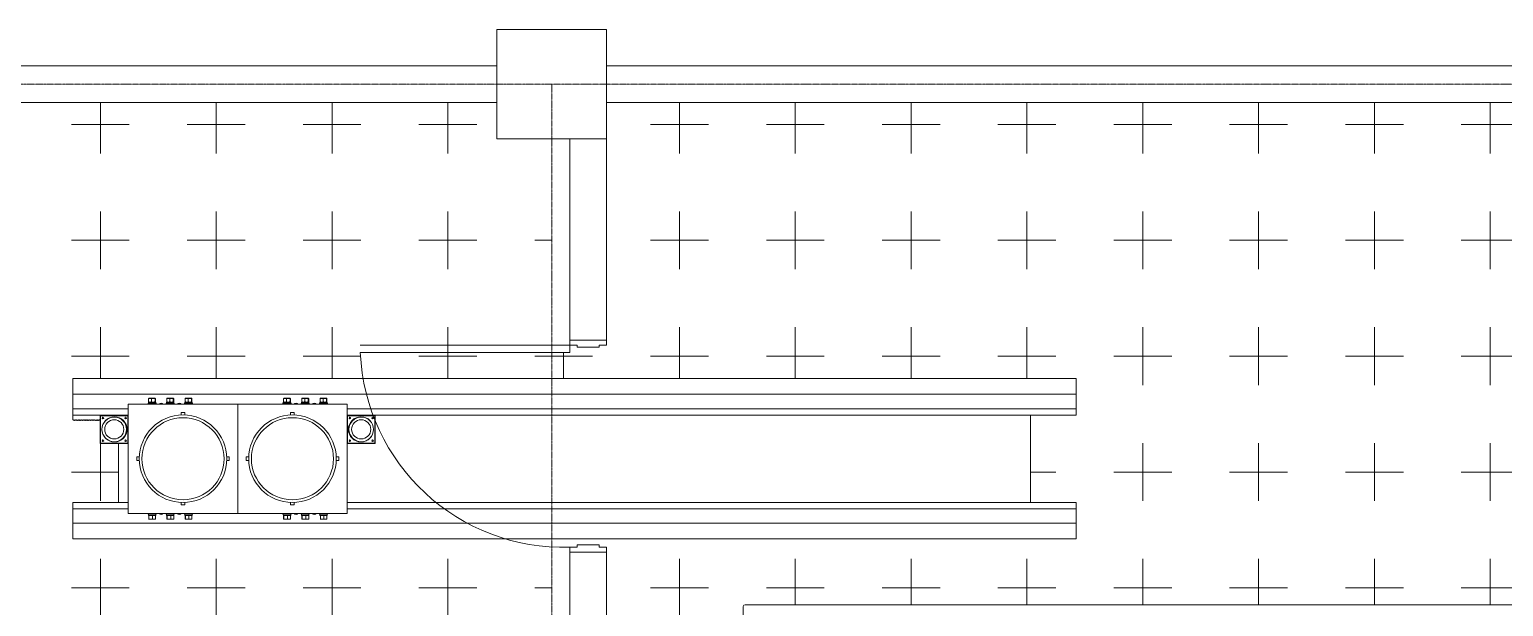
# Model space of a CAD drawing. Extents: x -59767 to 1106559, y -1290 to 1129522.
# Drawn here: x 579525 to 587607, y 263582 to 266745 of the extents above; entities that cross this region are included whole.
import ezdxf

# ---------------------------------------------------------------- set-up
doc = ezdxf.new("R2010")
doc.units = 0
doc.linetypes.add('CENTER', pattern=[2, 1.25, -0.25, 0.25, -0.25])
for name, color, linetype, lineweight in [('COLUMN', 2, 'CONTINUOUS', 9), ('WALL', 7, 'CONTINUOUS', 9), ('WALL_200', 3, 'CONTINUOUS', 9), ('WALL_300', 7, 'CONTINUOUS', 9), ('중간선', 5, 'CONTINUOUS', 9), ('중심선', 1, 'CENTER', 9)]:
    doc.layers.add(name, color=color, linetype=linetype, lineweight=lineweight)
pattern_1 = [(0, (0, 158.75), (0, 635), [317.5, -317.5]), (90, (158.75, 0), (-635, 4e-14), [317.5, -317.5])]

# ---------------------------------------------------------------- blocks, each defined once
blk = doc.blocks.new('column600')
at = {"layer": 'COLUMN', "linetype": 'Continuous'}
blk.add_lwpolyline([(-300, -300), (300, -300), (300, 300), (-300, 300)], close=True, dxfattribs=at)

msp = doc.modelspace()

# ---------------------------------------------------------------- hatches: boundary and pattern name
at = {"layer": '중간선'}
h = msp.add_hatch(dxfattribs=at)
h.set_pattern_fill('PLUS', color=130, scale=25)
h.set_pattern_definition(pattern_1)
h.paths.add_polyline_path([(575388.1, 254444.9), (575388.1, 266144.9), (575688.1, 266144.9), (575688.1, 266344.9), (582088.6, 266344.9), (582088.6, 266144.9), (582388.6, 266144.9), (582388.6, 264974.7), (582388.6, 264830.9), (581354.7, 264830.9), (579763.6, 264830.9), (579763.6, 264745.9), (579763.6, 264665.9), (579763.6, 264630.9), (579763.6, 264605.4), (579764.5, 264605.4), (579766.1, 264600.9), (579767.4, 264600.9), (579769, 264605.4), (579770.8, 264605.4), (579772.4, 264600.9), (579773.7, 264600.9), (579775.3, 264605.4), (579777, 264605.4), (579778.7, 264600.9), (579780, 264600.9), (579781.6, 264605.4), (579783.3, 264605.4), (579785, 264600.9), (579786.2, 264600.9), (579787.9, 264605.4), (579789.6, 264605.4), (579791.2, 264600.9), (579792.5, 264600.9), (579794.2, 264605.4), (579795.9, 264605.4), (579797.5, 264600.9), (579798.8, 264600.9), (579800.5, 264605.4), (579802.2, 264605.4), (579803.8, 264600.9), (579805.1, 264600.9), (579806.7, 264605.4), (579808.5, 264605.4), (579810.1, 264600.9), (579811.4, 264600.9), (579813, 264605.4), (579814.7, 264605.4), (579816.4, 264600.9), (579817.7, 264600.9), (579819.3, 264605.4), (579821, 264605.4), (579822.7, 264600.9), (579823.9, 264600.9), (579825.6, 264605.4), (579827.3, 264605.4), (579828.9, 264600.9), (579830.2, 264600.9), (579831.9, 264605.4), (579833.6, 264605.4), (579835.2, 264600.9), (579836.5, 264600.9), (579838.2, 264605.4), (579839.9, 264605.4), (579841.5, 264600.9), (579842.8, 264600.9), (579844.4, 264605.4), (579846.2, 264605.4), (579847.8, 264600.9), (579849.1, 264600.9), (579850.7, 264605.4), (579852.4, 264605.4), (579854.1, 264600.9), (579855.4, 264600.9), (579857, 264605.4), (579858.7, 264605.4), (579860.4, 264600.9), (579861.6, 264600.9), (579863.3, 264605.4), (579865, 264605.4), (579866.6, 264600.9), (579867.9, 264600.9), (579869.6, 264605.4), (579871.3, 264605.4), (579872.9, 264600.9), (579874.2, 264600.9), (579875.9, 264605.4), (579877.6, 264605.4), (579879.2, 264600.9), (579880.5, 264600.9), (579882.1, 264605.4), (579883.9, 264605.4), (579885.5, 264600.9), (579886.8, 264600.9), (579888.4, 264605.4), (579890.1, 264605.4), (579891.8, 264600.9), (579893.1, 264600.9), (579894.7, 264605.4), (579896.4, 264605.4), (579898.1, 264600.9), (579899.3, 264600.9), (579901, 264605.4), (579902.7, 264605.4), (579904.3, 264600.9), (579905.6, 264600.9), (579907.3, 264605.4), (579909, 264605.4), (579910.6, 264600.9), (579911.9, 264600.9), (579915.3, 264627.9), (579915.3, 264477.9), (579915.3, 264475.9), (579915.3, 264475.9), (580013.6, 264475.9), (580013.6, 264152.9), (579763.6, 264152.9), (579763.6, 264117.9), (579763.6, 264037.9), (579763.6, 263952.9), (582135.8, 263952.9, 0.057809), (582388.6, 263908.9), (582388.6, 260744.9), (582088.6, 260744.9), (582088.6, 260144.9), (582388.6, 260144.9), (582388.6, 254744.9), (582088.6, 254744.9), (582088.6, 254444.9)])
h.paths.add_polyline_path([(568537.6, 254744.9), (568687.6, 254744.9), (568687.6, 254444.9), (575388.1, 254444.9), (575388.1, 266144.9), (575088.1, 266144.9), (575088.1, 266344.9), (568688.1, 266344.9), (568688.1, 266144.9), (568537.6, 266144.9), (568537.6, 260744.9), (568687.6, 260744.9), (568687.6, 260144.9), (568537.6, 260144.9)])
h.paths.add_polyline_path([(575388.1, 240744.9), (575688.1, 240744.9), (575688.1, 240535.6), (575738.1, 240535.6), (582088.6, 240535.6), (582088.6, 240744.9), (582213.6, 240744.9), (582213.6, 248144.6), (582088.6, 248144.6), (582088.6, 248444.9), (575388.1, 248444.9), (575388.1, 240744.9)])
h.paths.add_polyline_path([(568687.6, 240744.9), (568687.6, 240594.9), (569045.6, 240594.9), (569087.6, 240594.9), (570187.6, 240594.9), (570229.6, 240594.9), (575088.1, 240594.9), (575088.1, 240744.9), (575388.1, 240744.9), (575388.1, 248444.9), (568688, 248444.9), (568688, 248144.9), (568537.6, 248144.9), (568537.6, 240744.9)])
h.paths.add_polyline_path([(575388.1, 254444.9), (582088.6, 254444.9), (582088.6, 254144.9), (582388.6, 254144.9), (582388.6, 252679.9), (581392.9, 252679.9), (581393.6, 252639.9, 0.376256), (582388.6, 251584.8), (582388.6, 251574.9, 0.376256), (581392.9, 250519.9), (581392.9, 250479.9), (582388.6, 250479.9), (582388.6, 248794.9), (582088.6, 248794.9), (582088.6, 248444.9), (575388.1, 248444.9), (575388.1, 254444.9)])
h.paths.add_polyline_path([(568537.6, 248744.9), (568688, 248744.9), (568688, 248444.9), (575388.1, 248444.9), (575388.1, 254444.9), (568687.6, 254444.9), (568687.6, 254144.9), (568537.6, 254144.9)])
h.paths.add_polyline_path([(571664.4, 257616.7), (571664.4, 256656.7), (579973.5, 256656.7), (579973.5, 257616.7)], flags=24)
h = msp.add_hatch(dxfattribs=at)
h.set_pattern_fill('PLUS', color=130, scale=25)
h.set_pattern_definition(pattern_1)
h.paths.add_polyline_path([(582388.6, 264974.7), (582488.6, 264974.7), (582488.6, 265014.7), (582528.6, 265014.7), (582528.6, 265002.7), (582648.6, 265002.7), (582648.6, 265014.7), (582688.6, 265014.7), (582688.6, 265042.7), (582688.6, 266144.9), (582688.6, 266344.9), (589088.6, 266344.9), (589088.6, 266119.9), (589388.6, 266119.9), (589388.6, 263591.9), (583448.6, 263591.9, 0.414214), (583438.6, 263581.9), (583438.6, 254444.9), (582688.6, 254444.9), (582688.6, 254744.9), (582688.6, 260144.9), (582688.6, 260744.9), (582688.6, 263879.7), (582688.6, 263907.7), (582648.6, 263907.7), (582648.6, 263919.7), (582528.6, 263919.7), (582528.6, 263907.7), (582488.6, 263907.7, -0.022463), (582388.6, 263908.9), (582388.6, 263952.9), (582613.6, 263952.9), (585263.6, 263952.9), (585263.6, 264037.9), (585263.6, 264117.9), (585263.6, 264152.9), (585013.6, 264152.9), (585013.6, 264630.9), (585263.6, 264630.9), (585263.6, 264665.9), (585263.6, 264745.9), (585263.6, 264830.9), (582613.6, 264830.9), (582388.6, 264830.9)])
h.paths.add_polyline_path([(589388.6, 263591.9), (589388.6, 266119.9), (589688.6, 266119.9), (589688.6, 266344.9), (595088.6, 266344.9), (595088.6, 266144.9), (595388.6, 266144.9), (595388.6, 266144.9), (595388.6, 264974.7), (594339.3, 264974.7, 0.385738), (595388.6, 263908.9), (595388.6, 254444.9), (594518.6, 254444.9), (594518.6, 263581.9, 0.414214), (594508.6, 263591.9)])
h.paths.add_polyline_path([(589388.6, 254444.9), (589388.6, 263391.9), (583638.6, 263391.9), (583638.6, 254444.9), (589388.6, 254444.9)])
h.paths.add_polyline_path([(594318.6, 254444.9), (594318.6, 263391.9), (589388.6, 263391.9), (589388.6, 254444.9)])
h.paths.add_polyline_path([(582688.6, 254444.9), (583438.6, 254444.9), (583448.6, 249791.9), (589388.6, 249791.9), (589388.6, 248794.9), (589088.6, 248794.9), (589088.6, 248530.1, 0.259782), (588664.8, 248626.6, 0.5), (587664.8, 248626.6, 0.26915), (587587.7, 248444.9), (587335.1, 248444.9), (587335.1, 249494.9), (587295.1, 249494.1, 0.385606), (586229.3, 248444.9), (582688.6, 248444.9), (582688.6, 248744.9), (582692.9, 248794.9), (582692.9, 250444.9), (582692.9, 250472.9), (582692.9, 252686.9), (582692.9, 252714.9), (582688.6, 254144.9)])
h.paths.add_polyline_path([(589388.6, 249791.9), (594508.6, 249791.9, 0.414214), (594518.6, 249801.9), (594518.6, 254444.9), (595388.6, 254444.9), (595388.6, 248794.9), (595088.6, 248794.9), (595088.6, 248444.9), (594847.9, 248444.9), (594847.9, 249494.6), (594807.9, 249493.9, 0.385553), (593742.1, 248444.9), (589688.6, 248444.9), (589688.6, 248794.9), (589388.6, 248794.9)])
h.paths.add_polyline_path([(583638.6, 249991.9), (589388.6, 249991.9), (589388.6, 254444.9), (583638.6, 254444.9)])
h.paths.add_polyline_path([(589388.6, 249991.9), (594318.6, 249991.9), (594318.6, 254444.9), (589388.6, 254444.9)])
h.paths.add_polyline_path([(586870.2, 258218.8), (586870.2, 257258.8), (592351.2, 257258.8), (592351.2, 258218.8)], flags=24)

# ---------------------------------------------------------------- linework, layer by layer
at = {"layer": 'WALL', "color": 0}
for p, q in [((582488.6, 265014.7), (581338.6, 265014.7)), ((582488.6, 265014.7), (582488.6, 264974.7)), ((582508.6, 265042.7), (582668.6, 265042.7)), ((582488.6, 264974.7), (581338.6, 264974.7))]:
    msp.add_line(p, q, dxfattribs=at)
for points in [[(582488.6, 265042.7), (582688.6, 265042.7), (582688.6, 265014.7), (582648.6, 265014.7), (582648.6, 265002.7), (582528.6, 265002.7), (582528.6, 265014.7), (582488.6, 265014.7)], [(582488.6, 263879.7), (582688.6, 263879.7), (582688.6, 263907.7), (582648.6, 263907.7), (582648.6, 263919.7), (582528.6, 263919.7), (582528.6, 263907.7), (582488.6, 263907.7)]]:
    msp.add_lwpolyline(points, close=True, dxfattribs=at)
msp.add_arc((582452, 265020.7), 1113.6, 182.36526, 271.88666, dxfattribs=at)
at = {"layer": 'WALL_200', "ltscale": 0.5}
for p, q in [((575688.1, 266544.9), (582088.6, 266544.9)), ((582688.6, 266544.9), (589088.6, 266544.9)), ((575688.1, 266344.9), (582088.6, 266344.9)), ((582688.6, 266344.9), (589088.6, 266344.9))]:
    msp.add_line(p, q, dxfattribs=at)
msp.add_lwpolyline([(582488.6, 265042.7), (582488.6, 266144.9), (582688.6, 266144.9), (582688.6, 265042.7)], dxfattribs=at)
msp.add_lwpolyline([(582688.6, 263879.7), (582688.6, 260744.9), (582488.6, 260744.9), (582488.6, 263879.7)], close=True, dxfattribs=at)
at = {"layer": 'WALL_300'}
for p, q in [((583438.6, 263581.9), (583438.6, 249801.9)), ((583448.6, 263591.9), (594508.6, 263591.9))]:
    msp.add_line(p, q, dxfattribs=at)
msp.add_arc((583448.6, 263581.9), 10, 90, 180, dxfattribs=at)
at = {"layer": '중간선', "linetype": 'Continuous', "lineweight": 15}
for p, q in [((579763.6, 264745.9), (579763.6, 264830.9)), ((582613.6, 264830.9), (579763.6, 264830.9)), ((585263.6, 264830.9), (582613.6, 264830.9)), ((585263.6, 264745.9), (585263.6, 264830.9)), ((582613.6, 264745.9), (579763.6, 264745.9)), ((579763.6, 264665.9), (579763.6, 264745.9)), ((580067.3, 264091.9), (580067.3, 264691.9)), ((580067.3, 264691.9), (580667.3, 264691.9)), ((580175.3, 264691.9), (580175.3, 264696.4)), ((580175.3, 264696.4), (580184.6, 264696.4)), ((580177.2, 264696.4), (580177.2, 264702.3)), ((580217.2, 264702.3), (580177.2, 264702.3)), ((580178.3, 264723), (580186.6, 264723)), ((580178.3, 264723), (580178.3, 264703.9)), ((580179.3, 264702.3), (580179.2, 264702.4)), ((580179.3, 264723), (580179.3, 264723.8)), ((580215.3, 264723.8), (580179.3, 264723.8)), ((580184.6, 264696.4), (580219.3, 264696.4)), ((580186.6, 264723), (580195, 264723)), ((580195, 264723), (580204.5, 264723)), ((580195, 264723), (580195, 264703.9)), ((580204.5, 264723), (580214, 264723)), ((580214, 264723), (580215.2, 264723)), ((580214, 264723), (580214, 264703.9)), ((580215.2, 264723), (580216.4, 264723)), ((580215.3, 264723.8), (580215.3, 264723)), ((580215.4, 264702.4), (580215.3, 264702.3)), ((580216.4, 264723), (580216.4, 264703.9)), ((580217.5, 264702.3), (580217.2, 264702.3)), ((580217.5, 264702.3), (580217.5, 264702.3)), ((580219.3, 264696.4), (580219.3, 264691.9)), ((580275.3, 264691.9), (580275.3, 264696.4)), ((580275.3, 264696.4), (580284.6, 264696.4)), ((580277.2, 264696.4), (580277.2, 264702.3)), ((580317.2, 264702.3), (580277.2, 264702.3)), ((580278.3, 264723), (580286.6, 264723)), ((580278.3, 264723), (580278.3, 264703.9)), ((580279.3, 264702.3), (580279.2, 264702.4)), ((580279.3, 264723), (580279.3, 264723.8)), ((580315.3, 264723.8), (580279.3, 264723.8)), ((580284.6, 264696.4), (580319.3, 264696.4)), ((580286.6, 264723), (580295, 264723)), ((580295, 264723), (580304.5, 264723)), ((580295, 264723), (580295, 264703.9)), ((580304.5, 264723), (580314, 264723)), ((580314, 264723), (580315.2, 264723)), ((580314, 264723), (580314, 264703.9)), ((580315.2, 264723), (580316.4, 264723)), ((580315.3, 264723.8), (580315.3, 264723)), ((580315.4, 264702.4), (580315.3, 264702.3)), ((580316.4, 264723), (580316.4, 264703.9)), ((580317.5, 264702.3), (580317.2, 264702.3)), ((580317.5, 264702.3), (580317.5, 264702.3)), ((580319.3, 264696.4), (580319.3, 264691.9)), ((580375.3, 264691.9), (580375.3, 264696.4)), ((580375.3, 264696.4), (580384.6, 264696.4)), ((580377.2, 264696.4), (580377.2, 264702.3)), ((580417.2, 264702.3), (580377.2, 264702.3)), ((580378.3, 264723), (580386.6, 264723)), ((580378.3, 264723), (580378.3, 264703.9)), ((580379.3, 264702.3), (580379.2, 264702.4)), ((580379.3, 264723), (580379.3, 264723.8)), ((580415.3, 264723.8), (580379.3, 264723.8)), ((580384.6, 264696.4), (580419.3, 264696.4)), ((580386.6, 264723), (580395, 264723)), ((580395, 264723), (580404.5, 264723)), ((580395, 264723), (580395, 264703.9)), ((580404.5, 264723), (580414, 264723)), ((580414, 264723), (580415.2, 264723)), ((580414, 264723), (580414, 264703.9)), ((580415.2, 264723), (580416.4, 264723)), ((580415.3, 264723.8), (580415.3, 264723)), ((580415.4, 264702.4), (580415.3, 264702.3)), ((580416.4, 264723), (580416.4, 264703.9)), ((580417.5, 264702.3), (580417.2, 264702.3)), ((580417.5, 264702.3), (580417.5, 264702.3)), ((580419.3, 264696.4), (580419.3, 264691.9)), ((580667.3, 264691.9), (580667.3, 264091.9)), ((580667.3, 264691.9), (581267.3, 264691.9)), ((580915.3, 264691.9), (580915.3, 264696.4)), ((580915.3, 264696.4), (580924.6, 264696.4)), ((580917.2, 264696.4), (580917.2, 264702.3)), ((580957.2, 264702.3), (580917.2, 264702.3)), ((580918.3, 264723), (580926.6, 264723)), ((580918.3, 264723), (580918.3, 264703.9)), ((580919.3, 264702.3), (580919.2, 264702.4)), ((580919.3, 264723), (580919.3, 264723.8)), ((580955.3, 264723.8), (580919.3, 264723.8)), ((580924.6, 264696.4), (580959.3, 264696.4)), ((580926.6, 264723), (580935, 264723)), ((580935, 264723), (580944.5, 264723)), ((580935, 264723), (580935, 264703.9)), ((580944.5, 264723), (580954, 264723)), ((580954, 264723), (580955.2, 264723)), ((580954, 264723), (580954, 264703.9)), ((580955.2, 264723), (580956.4, 264723)), ((580955.3, 264723.8), (580955.3, 264723)), ((580955.4, 264702.4), (580955.3, 264702.3)), ((580956.4, 264723), (580956.4, 264703.9)), ((580957.5, 264702.3), (580957.2, 264702.3)), ((580957.5, 264702.3), (580957.5, 264702.3)), ((580959.3, 264696.4), (580959.3, 264691.9)), ((581015.3, 264691.9), (581015.3, 264696.4)), ((581015.3, 264696.4), (581024.6, 264696.4)), ((581017.2, 264696.4), (581017.2, 264702.3)), ((581057.2, 264702.3), (581017.2, 264702.3)), ((581018.3, 264723), (581026.6, 264723)), ((581018.3, 264723), (581018.3, 264703.9)), ((581019.3, 264702.3), (581019.2, 264702.4)), ((581019.3, 264723), (581019.3, 264723.8)), ((581055.3, 264723.8), (581019.3, 264723.8)), ((581024.6, 264696.4), (581059.3, 264696.4)), ((581026.6, 264723), (581035, 264723)), ((581035, 264723), (581044.5, 264723)), ((581035, 264723), (581035, 264703.9)), ((581044.5, 264723), (581054, 264723)), ((581054, 264723), (581055.2, 264723)), ((581054, 264723), (581054, 264703.9)), ((581055.2, 264723), (581056.4, 264723)), ((581055.3, 264723.8), (581055.3, 264723)), ((581055.4, 264702.4), (581055.3, 264702.3)), ((581056.4, 264723), (581056.4, 264703.9)), ((581057.5, 264702.3), (581057.2, 264702.3)), ((581057.5, 264702.3), (581057.5, 264702.3)), ((581059.3, 264696.4), (581059.3, 264691.9)), ((581115.3, 264691.9), (581115.3, 264696.4)), ((581115.3, 264696.4), (581124.6, 264696.4)), ((581117.2, 264696.4), (581117.2, 264702.3)), ((581157.2, 264702.3), (581117.2, 264702.3)), ((581118.3, 264723), (581126.6, 264723)), ((581118.3, 264723), (581118.3, 264703.9)), ((581119.3, 264702.3), (581119.2, 264702.4)), ((581119.3, 264723), (581119.3, 264723.8)), ((581155.3, 264723.8), (581119.3, 264723.8)), ((581124.6, 264696.4), (581159.3, 264696.4)), ((581126.6, 264723), (581135, 264723)), ((581135, 264723), (581144.5, 264723)), ((581135, 264723), (581135, 264703.9)), ((581144.5, 264723), (581154, 264723)), ((581154, 264723), (581155.2, 264723)), ((581154, 264723), (581154, 264703.9)), ((581155.2, 264723), (581156.4, 264723)), ((581155.3, 264723.8), (581155.3, 264723)), ((581155.4, 264702.4), (581155.3, 264702.3)), ((581156.4, 264723), (581156.4, 264703.9)), ((581157.5, 264702.3), (581157.2, 264702.3)), ((581157.5, 264702.3), (581157.5, 264702.3)), ((581159.3, 264696.4), (581159.3, 264691.9)), ((581267.3, 264691.9), (581267.3, 264091.9)), ((585263.6, 264745.9), (582613.6, 264745.9)), ((585263.6, 264665.9), (585263.6, 264745.9)), ((580067.3, 264665.9), (579763.6, 264665.9)), ((579763.6, 264630.9), (579763.6, 264665.9)), ((579763.6, 264605.4), (579763.6, 264630.9)), ((580067.3, 264630.9), (579763.6, 264630.9)), ((579764.5, 264605.4), (579763.6, 264605.4)), ((579764.5, 264605.4), (579766.1, 264600.9)), ((579767.4, 264600.9), (579766.1, 264600.9)), ((579769, 264605.4), (579767.4, 264600.9)), ((579769, 264605.4), (579770.8, 264605.4)), ((579770.8, 264605.4), (579772.4, 264600.9)), ((579773.7, 264600.9), (579772.4, 264600.9)), ((579775.3, 264605.4), (579773.7, 264600.9)), ((579775.3, 264605.4), (579777, 264605.4)), ((579777, 264605.4), (579778.7, 264600.9)), ((579780, 264600.9), (579778.7, 264600.9)), ((579781.6, 264605.4), (579780, 264600.9)), ((579781.6, 264605.4), (579783.3, 264605.4)), ((579783.3, 264605.4), (579785, 264600.9)), ((579786.2, 264600.9), (579785, 264600.9)), ((579787.9, 264605.4), (579786.2, 264600.9)), ((579787.9, 264605.4), (579789.6, 264605.4)), ((579789.6, 264605.4), (579791.2, 264600.9)), ((579792.5, 264600.9), (579791.2, 264600.9)), ((579794.2, 264605.4), (579792.5, 264600.9)), ((579794.2, 264605.4), (579795.9, 264605.4)), ((579795.9, 264605.4), (579797.5, 264600.9)), ((579798.8, 264600.9), (579797.5, 264600.9)), ((579800.5, 264605.4), (579798.8, 264600.9)), ((579800.5, 264605.4), (579802.2, 264605.4)), ((579802.2, 264605.4), (579803.8, 264600.9)), ((579805.1, 264600.9), (579803.8, 264600.9)), ((579806.7, 264605.4), (579805.1, 264600.9)), ((579806.7, 264605.4), (579808.5, 264605.4)), ((579808.5, 264605.4), (579810.1, 264600.9)), ((579811.4, 264600.9), (579810.1, 264600.9)), ((579813, 264605.4), (579811.4, 264600.9)), ((579813, 264605.4), (579814.7, 264605.4)), ((579814.7, 264605.4), (579816.4, 264600.9)), ((579817.7, 264600.9), (579816.4, 264600.9)), ((579819.3, 264605.4), (579817.7, 264600.9)), ((579819.3, 264605.4), (579821, 264605.4)), ((579821, 264605.4), (579822.7, 264600.9)), ((579823.9, 264600.9), (579822.7, 264600.9)), ((579825.6, 264605.4), (579823.9, 264600.9)), ((579825.6, 264605.4), (579827.3, 264605.4)), ((579827.3, 264605.4), (579828.9, 264600.9)), ((579830.2, 264600.9), (579828.9, 264600.9)), ((579831.9, 264605.4), (579830.2, 264600.9)), ((579831.9, 264605.4), (579833.6, 264605.4)), ((579833.6, 264605.4), (579835.2, 264600.9)), ((579836.5, 264600.9), (579835.2, 264600.9)), ((579838.2, 264605.4), (579836.5, 264600.9)), ((579838.2, 264605.4), (579839.9, 264605.4)), ((579839.9, 264605.4), (579841.5, 264600.9)), ((579842.8, 264600.9), (579841.5, 264600.9)), ((579844.4, 264605.4), (579842.8, 264600.9)), ((579844.4, 264605.4), (579846.2, 264605.4)), ((579846.2, 264605.4), (579847.8, 264600.9)), ((579849.1, 264600.9), (579847.8, 264600.9)), ((579850.7, 264605.4), (579849.1, 264600.9)), ((579850.7, 264605.4), (579852.4, 264605.4)), ((579852.4, 264605.4), (579854.1, 264600.9)), ((579855.4, 264600.9), (579854.1, 264600.9)), ((579857, 264605.4), (579855.4, 264600.9)), ((579857, 264605.4), (579858.7, 264605.4)), ((579858.7, 264605.4), (579860.4, 264600.9)), ((579861.6, 264600.9), (579860.4, 264600.9)), ((579863.3, 264605.4), (579861.6, 264600.9)), ((579863.3, 264605.4), (579865, 264605.4)), ((579865, 264605.4), (579866.6, 264600.9)), ((579867.9, 264600.9), (579866.6, 264600.9)), ((579869.6, 264605.4), (579867.9, 264600.9)), ((579869.6, 264605.4), (579871.3, 264605.4)), ((579871.3, 264605.4), (579872.9, 264600.9)), ((579874.2, 264600.9), (579872.9, 264600.9)), ((579875.9, 264605.4), (579874.2, 264600.9)), ((579875.9, 264605.4), (579877.6, 264605.4)), ((579877.6, 264605.4), (579879.2, 264600.9)), ((579880.5, 264600.9), (579879.2, 264600.9)), ((579882.1, 264605.4), (579880.5, 264600.9)), ((579882.1, 264605.4), (579883.9, 264605.4)), ((579883.9, 264605.4), (579885.5, 264600.9)), ((579886.8, 264600.9), (579885.5, 264600.9)), ((579888.4, 264605.4), (579886.8, 264600.9)), ((579888.4, 264605.4), (579890.1, 264605.4)), ((579890.1, 264605.4), (579891.8, 264600.9)), ((579893.1, 264600.9), (579891.8, 264600.9)), ((579894.7, 264605.4), (579893.1, 264600.9)), ((579894.7, 264605.4), (579896.4, 264605.4)), ((579896.4, 264605.4), (579898.1, 264600.9)), ((579899.3, 264600.9), (579898.1, 264600.9)), ((579901, 264605.4), (579899.3, 264600.9)), ((579901, 264605.4), (579902.7, 264605.4)), ((579902.7, 264605.4), (579904.3, 264600.9)), ((579905.6, 264600.9), (579904.3, 264600.9)), ((579907.3, 264605.4), (579905.6, 264600.9)), ((579907.3, 264605.4), (579909, 264605.4)), ((579909, 264605.4), (579910.6, 264600.9)), ((579911.9, 264600.9), (579910.6, 264600.9)), ((579913.3, 264604.8), (579911.9, 264600.9)), ((579913.3, 264627.9), (579913.3, 264477.9)), ((579915.3, 264627.9), (579913.3, 264627.9)), ((580065.3, 264629.9), (579915.3, 264629.9)), ((579915.3, 264627.9), (579915.3, 264629.9)), ((579915.3, 264627.9), (580065.3, 264627.9)), ((579915.3, 264477.9), (579915.3, 264627.9)), ((580065.3, 264627.9), (580065.3, 264629.9)), ((580067.3, 264627.9), (580065.3, 264627.9)), ((580065.3, 264627.9), (580065.3, 264477.9)), ((580377.3, 264645.3), (580357.3, 264645.3)), ((580357.3, 264631.7), (580357.3, 264645.3)), ((580377.3, 264631.7), (580377.3, 264645.3)), ((580957.3, 264631.7), (580957.3, 264645.3)), ((580977.3, 264645.3), (580957.3, 264645.3)), ((580977.3, 264631.7), (580977.3, 264645.3)), ((582613.6, 264665.9), (581267.3, 264665.9)), ((582613.6, 264630.9), (581267.3, 264630.9)), ((581269.3, 264627.9), (581267.3, 264627.9)), ((581419.3, 264629.9), (581269.3, 264629.9)), ((581269.3, 264629.9), (581269.3, 264627.9)), ((581269.3, 264477.9), (581269.3, 264627.9)), ((581269.3, 264627.9), (581419.3, 264627.9)), ((581419.3, 264629.9), (581419.3, 264627.9)), ((581421.3, 264627.9), (581419.3, 264627.9)), ((581419.3, 264627.9), (581419.3, 264477.9)), ((581421.3, 264477.9), (581421.3, 264627.9)), ((585263.6, 264665.9), (582613.6, 264665.9)), ((585263.6, 264630.9), (582613.6, 264630.9)), ((585013.6, 264630.9), (585013.6, 264152.9)), ((585263.6, 264630.9), (585263.6, 264665.9)), ((579913.3, 264477.9), (579915.3, 264477.9)), ((579915.3, 264475.9), (579915.3, 264477.9)), ((580065.3, 264477.9), (579915.3, 264477.9)), ((579915.3, 264475.9), (580065.3, 264475.9)), ((580013.6, 264152.9), (580013.6, 264475.9)), ((580065.3, 264475.9), (580065.3, 264477.9)), ((580065.3, 264477.9), (580067.3, 264477.9)), ((581267.3, 264477.9), (581269.3, 264477.9)), ((581269.3, 264477.9), (581269.3, 264475.9)), ((581419.3, 264477.9), (581269.3, 264477.9)), ((581269.3, 264475.9), (581419.3, 264475.9)), ((581419.3, 264477.9), (581421.3, 264477.9)), ((581419.3, 264477.9), (581419.3, 264475.9)), ((580127.5, 264401.9), (580113.9, 264401.9)), ((580113.9, 264401.9), (580113.9, 264381.9)), ((580127.5, 264381.9), (580113.9, 264381.9)), ((580607.1, 264401.9), (580620.7, 264401.9)), ((580607.1, 264381.9), (580620.7, 264381.9)), ((580620.7, 264381.9), (580620.7, 264401.9)), ((580713.9, 264401.9), (580713.9, 264381.9)), ((580727.5, 264401.9), (580713.9, 264401.9)), ((580727.5, 264381.9), (580713.9, 264381.9)), ((581207.1, 264401.9), (581220.7, 264401.9)), ((581207.1, 264381.9), (581220.7, 264381.9)), ((581220.7, 264381.9), (581220.7, 264401.9)), ((579763.6, 264117.9), (579763.6, 264152.9)), ((580067.3, 264152.9), (579763.6, 264152.9)), ((579763.6, 264037.9), (579763.6, 264117.9)), ((580067.3, 264117.9), (579763.6, 264117.9)), ((580357.3, 264152.1), (580357.3, 264138.5)), ((580357.3, 264138.5), (580377.3, 264138.5)), ((580377.3, 264152.1), (580377.3, 264138.5)), ((580957.3, 264152.1), (580957.3, 264138.5)), ((580957.3, 264138.5), (580977.3, 264138.5)), ((580977.3, 264152.1), (580977.3, 264138.5)), ((582613.6, 264152.9), (581267.3, 264152.9)), ((582613.6, 264117.9), (581267.3, 264117.9)), ((585263.6, 264152.9), (582613.6, 264152.9)), ((585263.6, 264117.9), (582613.6, 264117.9)), ((585263.6, 264117.9), (585263.6, 264152.9)), ((585263.6, 264037.9), (585263.6, 264117.9)), ((579763.6, 263952.9), (579763.6, 264037.9)), ((582613.6, 264037.9), (579763.6, 264037.9)), ((580667.3, 264091.9), (580067.3, 264091.9)), ((580175.3, 264087.4), (580175.3, 264091.9)), ((580210.1, 264087.4), (580175.3, 264087.4)), ((580177.2, 264081.5), (580177.2, 264081.5)), ((580177.2, 264081.5), (580177.5, 264081.5)), ((580177.5, 264081.5), (580217.5, 264081.5)), ((580179.4, 264060.8), (580178.3, 264060.8)), ((580179.2, 264081.5), (580179.3, 264081.5)), ((580179.3, 264060), (580179.3, 264060.8)), ((580179.3, 264060), (580215.3, 264060)), ((580180.6, 264060.8), (580179.4, 264060.8)), ((580180.6, 264060.8), (580180.6, 264079.9)), ((580190.1, 264060.8), (580180.6, 264060.8)), ((580199.7, 264060.8), (580190.1, 264060.8)), ((580199.7, 264060.8), (580199.7, 264079.9)), ((580208, 264060.8), (580199.7, 264060.8)), ((580216.4, 264060.8), (580208, 264060.8)), ((580219.3, 264087.4), (580210.1, 264087.4)), ((580215.3, 264081.5), (580215.4, 264081.5)), ((580215.3, 264060.8), (580215.3, 264060)), ((580216.4, 264060.8), (580216.4, 264079.9)), ((580217.5, 264087.4), (580217.5, 264081.5)), ((580219.3, 264091.9), (580219.3, 264087.4)), ((580275.3, 264087.4), (580275.3, 264091.9)), ((580310.1, 264087.4), (580275.3, 264087.4)), ((580277.2, 264081.5), (580277.2, 264081.5)), ((580277.2, 264081.5), (580277.5, 264081.5)), ((580277.5, 264081.5), (580317.5, 264081.5)), ((580278.3, 264060.8), (580278.3, 264079.9)), ((580279.4, 264060.8), (580278.3, 264060.8)), ((580279.2, 264081.5), (580279.3, 264081.5)), ((580279.3, 264060), (580279.3, 264060.8)), ((580279.3, 264060), (580315.3, 264060)), ((580280.6, 264060.8), (580279.4, 264060.8)), ((580280.6, 264060.8), (580280.6, 264079.9)), ((580290.1, 264060.8), (580280.6, 264060.8)), ((580299.7, 264060.8), (580290.1, 264060.8)), ((580299.7, 264060.8), (580299.7, 264079.9)), ((580308, 264060.8), (580299.7, 264060.8)), ((580316.4, 264060.8), (580308, 264060.8)), ((580319.3, 264087.4), (580310.1, 264087.4)), ((580315.3, 264081.5), (580315.4, 264081.5)), ((580315.3, 264060.8), (580315.3, 264060)), ((580316.4, 264060.8), (580316.4, 264079.9)), ((580317.5, 264087.4), (580317.5, 264081.5)), ((580319.3, 264091.9), (580319.3, 264087.4)), ((580375.3, 264087.4), (580375.3, 264091.9)), ((580410.1, 264087.4), (580375.3, 264087.4)), ((580377.2, 264081.5), (580377.2, 264081.5)), ((580377.2, 264081.5), (580377.5, 264081.5)), ((580377.5, 264081.5), (580417.5, 264081.5)), ((580378.3, 264060.8), (580378.3, 264079.9)), ((580379.4, 264060.8), (580378.3, 264060.8)), ((580379.2, 264081.5), (580379.3, 264081.5)), ((580379.3, 264060), (580379.3, 264060.8)), ((580379.3, 264060), (580415.3, 264060)), ((580380.6, 264060.8), (580379.4, 264060.8)), ((580380.6, 264060.8), (580380.6, 264079.9)), ((580390.1, 264060.8), (580380.6, 264060.8)), ((580399.7, 264060.8), (580390.1, 264060.8)), ((580399.7, 264060.8), (580399.7, 264079.9)), ((580408, 264060.8), (580399.7, 264060.8)), ((580416.4, 264060.8), (580408, 264060.8)), ((580419.3, 264087.4), (580410.1, 264087.4)), ((580415.3, 264081.5), (580415.4, 264081.5)), ((580415.3, 264060.8), (580415.3, 264060)), ((580416.4, 264060.8), (580416.4, 264079.9)), ((580417.5, 264087.4), (580417.5, 264081.5)), ((580419.3, 264091.9), (580419.3, 264087.4)), ((581267.3, 264091.9), (580667.3, 264091.9)), ((580915.3, 264087.4), (580915.3, 264091.9)), ((580950.1, 264087.4), (580915.3, 264087.4)), ((580917.2, 264081.5), (580917.2, 264081.5)), ((580917.2, 264081.5), (580917.5, 264081.5)), ((580917.5, 264081.5), (580957.5, 264081.5)), ((580918.3, 264060.8), (580918.3, 264079.9)), ((580919.4, 264060.8), (580918.3, 264060.8)), ((580919.2, 264081.5), (580919.3, 264081.5)), ((580919.3, 264060), (580919.3, 264060.8)), ((580919.3, 264060), (580955.3, 264060)), ((580920.6, 264060.8), (580919.4, 264060.8)), ((580920.6, 264060.8), (580920.6, 264079.9)), ((580930.1, 264060.8), (580920.6, 264060.8)), ((580939.7, 264060.8), (580930.1, 264060.8)), ((580939.7, 264060.8), (580939.7, 264079.9)), ((580948, 264060.8), (580939.7, 264060.8)), ((580956.4, 264060.8), (580948, 264060.8)), ((580959.3, 264087.4), (580950.1, 264087.4)), ((580955.3, 264081.5), (580955.4, 264081.5)), ((580955.3, 264060.8), (580955.3, 264060)), ((580956.4, 264060.8), (580956.4, 264079.9)), ((580957.5, 264087.4), (580957.5, 264081.5)), ((580959.3, 264091.9), (580959.3, 264087.4)), ((581015.3, 264087.4), (581015.3, 264091.9)), ((581050.1, 264087.4), (581015.3, 264087.4)), ((581017.2, 264081.5), (581017.2, 264081.5)), ((581017.2, 264081.5), (581017.5, 264081.5)), ((581017.5, 264081.5), (581057.5, 264081.5)), ((581018.3, 264060.8), (581018.3, 264079.9)), ((581019.4, 264060.8), (581018.3, 264060.8)), ((581019.2, 264081.5), (581019.3, 264081.5)), ((581019.3, 264060), (581019.3, 264060.8)), ((581019.3, 264060), (581055.3, 264060)), ((581020.6, 264060.8), (581019.4, 264060.8)), ((581020.6, 264060.8), (581020.6, 264079.9)), ((581030.1, 264060.8), (581020.6, 264060.8)), ((581039.7, 264060.8), (581030.1, 264060.8)), ((581039.7, 264060.8), (581039.7, 264079.9)), ((581048, 264060.8), (581039.7, 264060.8)), ((581056.4, 264060.8), (581048, 264060.8)), ((581059.3, 264087.4), (581050.1, 264087.4)), ((581055.3, 264081.5), (581055.4, 264081.5)), ((581055.3, 264060.8), (581055.3, 264060)), ((581056.4, 264060.8), (581056.4, 264079.9)), ((581057.5, 264087.4), (581057.5, 264081.5)), ((581059.3, 264091.9), (581059.3, 264087.4)), ((581115.3, 264087.4), (581115.3, 264091.9)), ((581150.1, 264087.4), (581115.3, 264087.4)), ((581117.2, 264081.5), (581117.5, 264081.5)), ((581117.2, 264081.5), (581117.2, 264081.5)), ((581117.5, 264081.5), (581157.5, 264081.5)), ((581119.4, 264060.8), (581118.3, 264060.8)), ((581119.2, 264081.5), (581119.3, 264081.5)), ((581119.3, 264060), (581119.3, 264060.8)), ((581119.3, 264060), (581155.3, 264060)), ((581120.6, 264060.8), (581119.4, 264060.8)), ((581120.6, 264060.8), (581120.6, 264079.9)), ((581130.1, 264060.8), (581120.6, 264060.8)), ((581139.7, 264060.8), (581130.1, 264060.8)), ((581139.7, 264060.8), (581139.7, 264079.9)), ((581148, 264060.8), (581139.7, 264060.8)), ((581156.4, 264060.8), (581148, 264060.8)), ((581159.3, 264087.4), (581150.1, 264087.4)), ((581155.3, 264081.5), (581155.4, 264081.5)), ((581155.3, 264060.8), (581155.3, 264060)), ((581156.4, 264060.8), (581156.4, 264079.9)), ((581157.5, 264087.4), (581157.5, 264081.5)), ((581159.3, 264091.9), (581159.3, 264087.4)), ((585263.6, 264037.9), (582613.6, 264037.9)), ((585263.6, 263952.9), (585263.6, 264037.9)), ((582613.6, 263952.9), (579763.6, 263952.9)), ((585263.6, 263952.9), (582613.6, 263952.9))]:
    msp.add_line(p, q, dxfattribs=at)
for centre, radius in [((579991.7, 264552.9), 69), ((579990.3, 264552.9), 67.5), ((579928.1, 264615.2), 4.25), ((579990.3, 264552.9), 52.5), ((580052.5, 264615.2), 4.25), ((580367.3, 264391.9), 240), ((580367.3, 264391.9), 225), ((580967.3, 264391.9), 240), ((580967.3, 264391.9), 225), ((581343, 264552.9), 69), ((581344.3, 264552.9), 67.5), ((581282.1, 264615.2), 4.25), ((581344.3, 264552.9), 52.5), ((581406.5, 264615.2), 4.25), ((579928.1, 264490.7), 4.25), ((580052.5, 264490.7), 4.25), ((581282.1, 264490.7), 4.25), ((581406.5, 264490.7), 4.25)]:
    msp.add_circle(centre, radius, dxfattribs=at)
for centre, radius, start, end in [((580247.3, 264681.9), 15, 41.81031, 138.18969), ((580247.3, 264681.9), 14.4, 43.98296, 136.01704), ((580247.3, 264681.9), 12.5, 53.1301, 126.8699), ((580247.3, 264681.9), 12, 90, 123.55731), ((580247.3, 264681.9), 10.7, 68.4711, 111.5289), ((580247.3, 264681.9), 12, 56.44269, 90), ((580347.3, 264681.9), 15, 41.81031, 138.18969), ((580347.3, 264681.9), 14.4, 43.98296, 136.01704), ((580347.3, 264681.9), 12.5, 53.1301, 126.8699), ((580347.3, 264681.9), 12, 90, 123.55731), ((580347.3, 264681.9), 10.7, 68.4711, 111.5289), ((580347.3, 264681.9), 12, 56.44269, 90), ((580987.3, 264681.9), 15, 41.81031, 138.18969), ((580987.3, 264681.9), 14.4, 43.98296, 136.01704), ((580987.3, 264681.9), 12.5, 53.1301, 126.8699), ((580987.3, 264681.9), 12, 90, 123.55731), ((580987.3, 264681.9), 10.7, 68.4711, 111.5289), ((580987.3, 264681.9), 12, 56.44269, 90), ((581087.3, 264681.9), 15, 41.81031, 138.18969), ((581087.3, 264681.9), 14.4, 43.98296, 136.01704), ((581087.3, 264681.9), 12.5, 53.1301, 126.8699), ((581087.3, 264681.9), 12, 90, 123.55731), ((581087.3, 264681.9), 10.7, 68.4711, 111.5289), ((581087.3, 264681.9), 12, 56.44269, 90), ((579915.3, 264627.9), 2, 90, 180), ((580065.3, 264627.9), 2, 0, 90), ((581269.3, 264627.9), 2, 90, 180), ((581419.3, 264627.9), 2, 0, 90), ((579915.3, 264477.9), 2, 180, 270), ((580065.3, 264477.9), 2, 270, 0), ((581269.3, 264477.9), 2, 180, 270), ((581419.3, 264477.9), 2, 270, 0), ((580247.3, 264101.9), 15, 221.81031, 318.18969), ((580247.3, 264101.9), 14.4, 223.98296, 316.01704), ((580247.3, 264101.9), 12.5, 233.1301, 306.8699), ((580247.3, 264101.9), 12, 236.44269, 270), ((580247.3, 264101.9), 10.8, 248.4711, 291.5289), ((580247.3, 264101.9), 12, 270, 303.55731), ((580347.3, 264101.9), 15, 221.81031, 318.18969), ((580347.3, 264101.9), 14.4, 223.98296, 316.01704), ((580347.3, 264101.9), 12.5, 233.1301, 306.8699), ((580347.3, 264101.9), 12, 236.44269, 270), ((580347.3, 264101.9), 10.8, 248.4711, 291.5289), ((580347.3, 264101.9), 12, 270, 303.55731), ((580987.3, 264101.9), 15, 221.81031, 318.18969), ((580987.3, 264101.9), 14.4, 223.98296, 316.01704), ((580987.3, 264101.9), 12.5, 233.1301, 306.8699), ((580987.3, 264101.9), 12, 236.44269, 270), ((580987.3, 264101.9), 10.8, 248.4711, 291.5289), ((580987.3, 264101.9), 12, 270, 303.55731), ((581087.3, 264101.9), 15, 221.81031, 318.18969), ((581087.3, 264101.9), 14.4, 223.98296, 316.01704), ((581087.3, 264101.9), 12.5, 233.1301, 306.8699), ((581087.3, 264101.9), 12, 236.44269, 270), ((581087.3, 264101.9), 10.8, 248.4711, 291.5289), ((581087.3, 264101.9), 12, 270, 303.55731)]:
    msp.add_arc(centre, radius, start, end, dxfattribs=at)
at = {"layer": '중간선', "linetype": 'Continuous', "lineweight": 15, "extrusion": (0, 0, -1)}
for centre, start_param, end_param in [((580197.3, 264696.4), 1.40093, 1.570796), ((580197.3, 264702.3), 1.570796, 1.655135), ((580297.3, 264696.4), 1.40093, 1.570796), ((580397.3, 264696.4), 1.40093, 1.570796), ((580937.3, 264696.4), 1.40093, 1.570796), ((580937.3, 264702.3), 1.570796, 1.655135), ((581037.3, 264696.4), 1.40093, 1.570796), ((581037.3, 264702.3), 1.570796, 1.655135), ((581137.3, 264696.4), 1.40093, 1.570796), ((581137.3, 264702.3), 1.570796, 1.655135), ((580197.3, 264087.4), 4.542523, 4.712389), ((580297.3, 264087.4), 4.542523, 4.712389), ((580397.3, 264087.4), 4.542523, 4.712389), ((580937.3, 264087.4), 4.542523, 4.712389), ((581037.3, 264087.4), 4.542523, 4.712389), ((581037.3, 264081.5), 4.712389, 4.796728), ((581137.3, 264087.4), 4.542523, 4.712389), ((581137.3, 264081.5), 4.712389, 4.796728)]:
    msp.add_ellipse(centre, major_axis=(0, 34.9), ratio=0.57735, start_param=start_param, end_param=end_param, dxfattribs=at)
at = {"layer": '중간선', "linetype": 'Continuous', "lineweight": 15}
for points, knots in [([(580179.2, 264702.4), (580179.2, 264702.4), (580179, 264702.5), (580178.7, 264703), (580178.4, 264703.6), (580178.3, 264703.9)], [0, 0, 0, 0, 0.094209, 0.544858, 1, 1, 1, 1]), ([(580186.6, 264702.3), (580186.4, 264702.3), (580184.9, 264702.3), (580182.1, 264702.7), (580179.5, 264703.5), (580178.3, 264703.9)], [0, 0, 0, 0, 0.069882, 0.530642, 1, 1, 1, 1]), ([(580195, 264703.9), (580193.6, 264703.5), (580190.9, 264702.6), (580188, 264702.4), (580186.6, 264702.3)], [0, 0, 0, 0, 0.495331, 1, 1, 1, 1]), ([(580204.5, 264702.3), (580204.3, 264702.3), (580202.6, 264702.3), (580199.3, 264702.7), (580196.4, 264703.5), (580195, 264703.9)], [0, 0, 0, 0, 0.070212, 0.530893, 1, 1, 1, 1]), ([(580214, 264703.9), (580212.5, 264703.5), (580209.4, 264702.6), (580206.1, 264702.4), (580204.5, 264702.3)], [0, 0, 0, 0, 0.495507, 1, 1, 1, 1]), ([(580215.2, 264702.3), (580215.1, 264702.4), (580214.9, 264702.4), (580214.5, 264702.9), (580214.2, 264703.6), (580214, 264703.9)], [0, 0, 0, 0, 0.268385, 0.632377, 1, 1, 1, 1]), ([(580216.4, 264703.9), (580216.3, 264703.7), (580216, 264703.1), (580215.7, 264702.6), (580215.5, 264702.5), (580215.4, 264702.5)], [0, 0, 0, 0, 0.319031, 0.776902, 1, 1, 1, 1]), ([(580279.2, 264702.4), (580279.2, 264702.4), (580279, 264702.5), (580278.7, 264703), (580278.4, 264703.6), (580278.3, 264703.9)], [0, 0, 0, 0, 0.094254, 0.544831, 1, 1, 1, 1]), ([(580286.6, 264702.3), (580286.4, 264702.3), (580284.9, 264702.3), (580282.1, 264702.7), (580279.5, 264703.5), (580278.3, 264703.9)], [0, 0, 0, 0, 0.0701519, 0.5307788, 1, 1, 1, 1]), ([(580295, 264703.9), (580293.6, 264703.5), (580290.9, 264702.6), (580288, 264702.4), (580286.6, 264702.3)], [0, 0, 0, 0, 0.495618, 1, 1, 1, 1]), ([(580304.5, 264702.3), (580304.3, 264702.3), (580302.6, 264702.3), (580299.3, 264702.7), (580296.4, 264703.5), (580295, 264703.9)], [0, 0, 0, 0, 0.069904, 0.530738, 1, 1, 1, 1]), ([(580314, 264703.9), (580312.5, 264703.5), (580309.4, 264702.6), (580306.1, 264702.4), (580304.5, 264702.3)], [0, 0, 0, 0, 0.495507, 1, 1, 1, 1]), ([(580315.2, 264702.3), (580315.1, 264702.4), (580314.8, 264702.4), (580314.5, 264702.9), (580314.2, 264703.6), (580314, 264703.9)], [0, 0, 0, 0, 0.268415, 0.632352, 1, 1, 1, 1]), ([(580316.4, 264703.9), (580316.3, 264703.7), (580316, 264703.1), (580315.7, 264702.6), (580315.5, 264702.5), (580315.4, 264702.5)], [0, 0, 0, 0, 0.31908, 0.776902, 1, 1, 1, 1]), ([(580379.2, 264702.4), (580379.2, 264702.4), (580379, 264702.5), (580378.7, 264703), (580378.4, 264703.6), (580378.3, 264703.9)], [0, 0, 0, 0, 0.094259, 0.544858, 1, 1, 1, 1]), ([(580386.6, 264702.3), (580386.4, 264702.3), (580384.9, 264702.3), (580382.1, 264702.7), (580379.5, 264703.5), (580378.3, 264703.9)], [0, 0, 0, 0, 0.070172, 0.530929, 1, 1, 1, 1]), ([(580395, 264703.9), (580393.6, 264703.5), (580390.9, 264702.6), (580388, 264702.4), (580386.6, 264702.3)], [0, 0, 0, 0, 0.495331, 1, 1, 1, 1]), ([(580404.5, 264702.3), (580404.3, 264702.3), (580402.6, 264702.3), (580399.3, 264702.7), (580396.4, 264703.5), (580395, 264703.9)], [0, 0, 0, 0, 0.070212, 0.530893, 1, 1, 1, 1]), ([(580414, 264703.9), (580412.5, 264703.5), (580409.4, 264702.6), (580406.1, 264702.4), (580404.5, 264702.3)], [0, 0, 0, 0, 0.495507, 1, 1, 1, 1]), ([(580415.2, 264702.3), (580415.1, 264702.4), (580414.8, 264702.4), (580414.5, 264702.9), (580414.2, 264703.6), (580414, 264703.9)], [0, 0, 0, 0, 0.268426, 0.632377, 1, 1, 1, 1]), ([(580416.4, 264703.9), (580416.3, 264703.7), (580416, 264703.1), (580415.7, 264702.6), (580415.5, 264702.5), (580415.4, 264702.5)], [0, 0, 0, 0, 0.319031, 0.776902, 1, 1, 1, 1]), ([(580919.2, 264702.4), (580919.2, 264702.4), (580919, 264702.5), (580918.7, 264703), (580918.4, 264703.6), (580918.3, 264703.9)], [0, 0, 0, 0, 0.094254, 0.544831, 1, 1, 1, 1]), ([(580926.6, 264702.3), (580926.4, 264702.3), (580924.9, 264702.3), (580922.1, 264702.7), (580919.5, 264703.5), (580918.3, 264703.9)], [0, 0, 0, 0, 0.0701519, 0.5307788, 1, 1, 1, 1]), ([(580935, 264703.9), (580933.6, 264703.5), (580930.9, 264702.6), (580928, 264702.4), (580926.6, 264702.3)], [0, 0, 0, 0, 0.495618, 1, 1, 1, 1]), ([(580944.5, 264702.3), (580944.3, 264702.3), (580942.6, 264702.3), (580939.3, 264702.7), (580936.4, 264703.5), (580935, 264703.9)], [0, 0, 0, 0, 0.070212, 0.530893, 1, 1, 1, 1]), ([(580954, 264703.9), (580952.5, 264703.5), (580949.4, 264702.6), (580946.1, 264702.4), (580944.5, 264702.3)], [0, 0, 0, 0, 0.495344, 1, 1, 1, 1]), ([(580955.2, 264702.3), (580955.1, 264702.4), (580954.8, 264702.4), (580954.5, 264702.9), (580954.2, 264703.6), (580954, 264703.9)], [0, 0, 0, 0, 0.268415, 0.632352, 1, 1, 1, 1]), ([(580956.4, 264703.9), (580956.3, 264703.7), (580956, 264703.1), (580955.7, 264702.6), (580955.5, 264702.5), (580955.4, 264702.5)], [0, 0, 0, 0, 0.31908, 0.776902, 1, 1, 1, 1]), ([(581019.2, 264702.4), (581019.2, 264702.4), (581019, 264702.5), (581018.7, 264703), (581018.4, 264703.6), (581018.3, 264703.9)], [0, 0, 0, 0, 0.094209, 0.544858, 1, 1, 1, 1]), ([(581026.6, 264702.3), (581026.4, 264702.3), (581024.9, 264702.3), (581022.1, 264702.7), (581019.5, 264703.5), (581018.3, 264703.9)], [0, 0, 0, 0, 0.069882, 0.530642, 1, 1, 1, 1]), ([(581035, 264703.9), (581033.6, 264703.5), (581030.9, 264702.6), (581028, 264702.4), (581026.6, 264702.3)], [0, 0, 0, 0, 0.495331, 1, 1, 1, 1]), ([(581044.5, 264702.3), (581044.3, 264702.3), (581042.6, 264702.3), (581039.3, 264702.7), (581036.4, 264703.5), (581035, 264703.9)], [0, 0, 0, 0, 0.070212, 0.530893, 1, 1, 1, 1]), ([(581054, 264703.9), (581052.5, 264703.5), (581049.4, 264702.6), (581046.1, 264702.4), (581044.5, 264702.3)], [0, 0, 0, 0, 0.495507, 1, 1, 1, 1]), ([(581055.2, 264702.3), (581055.1, 264702.4), (581054.8, 264702.4), (581054.5, 264702.9), (581054.2, 264703.6), (581054, 264703.9)], [0, 0, 0, 0, 0.268426, 0.632377, 1, 1, 1, 1]), ([(581056.4, 264703.9), (581056.3, 264703.7), (581056, 264703.1), (581055.7, 264702.6), (581055.5, 264702.5), (581055.4, 264702.5)], [0, 0, 0, 0, 0.319031, 0.776902, 1, 1, 1, 1]), ([(581119.2, 264702.4), (581119.2, 264702.4), (581119, 264702.5), (581118.7, 264703), (581118.4, 264703.6), (581118.3, 264703.9)], [0, 0, 0, 0, 0.094254, 0.544831, 1, 1, 1, 1]), ([(581126.6, 264702.3), (581126.4, 264702.3), (581124.9, 264702.3), (581122.1, 264702.7), (581119.5, 264703.5), (581118.3, 264703.9)], [0, 0, 0, 0, 0.0701519, 0.5307788, 1, 1, 1, 1]), ([(581135, 264703.9), (581133.6, 264703.5), (581130.9, 264702.6), (581128, 264702.4), (581126.6, 264702.3)], [0, 0, 0, 0, 0.495474, 1, 1, 1, 1]), ([(581144.5, 264702.3), (581144.3, 264702.3), (581142.6, 264702.3), (581139.3, 264702.7), (581136.4, 264703.5), (581135, 264703.9)], [0, 0, 0, 0, 0.069881, 0.530566, 1, 1, 1, 1]), ([(581154, 264703.9), (581152.5, 264703.5), (581149.4, 264702.6), (581146.1, 264702.4), (581144.5, 264702.3)], [0, 0, 0, 0, 0.495507, 1, 1, 1, 1]), ([(581155.2, 264702.3), (581155.1, 264702.4), (581154.8, 264702.4), (581154.5, 264702.9), (581154.2, 264703.6), (581154, 264703.9)], [0, 0, 0, 0, 0.268385, 0.632337, 1, 1, 1, 1]), ([(581156.4, 264703.9), (581156.3, 264703.7), (581156, 264703.1), (581155.7, 264702.6), (581155.5, 264702.5), (581155.4, 264702.5)], [0, 0, 0, 0, 0.31908, 0.776902, 1, 1, 1, 1]), ([(580179.4, 264081.5), (580179.5, 264081.5), (580179.8, 264081.4), (580180.2, 264080.9), (580180.5, 264080.3), (580180.6, 264079.9)], [0, 0, 0, 0, 0.268426, 0.632377, 1, 1, 1, 1]), ([(580180.6, 264079.9), (580182.2, 264080.4), (580185.3, 264081.3), (580188.5, 264081.4), (580190.1, 264081.5)], [0, 0, 0, 0, 0.495507, 1, 1, 1, 1]), ([(580190.1, 264081.5), (580190.4, 264081.5), (580192.1, 264081.5), (580195.3, 264081.2), (580198.2, 264080.3), (580199.7, 264079.9)], [0, 0, 0, 0, 0.070212, 0.530893, 1, 1, 1, 1]), ([(580199.7, 264079.9), (580201, 264080.4), (580203.8, 264081.3), (580206.6, 264081.4), (580208, 264081.5)], [0, 0, 0, 0, 0.495331, 1, 1, 1, 1]), ([(580208, 264081.5), (580208.2, 264081.5), (580209.7, 264081.5), (580212.5, 264081.2), (580215.1, 264080.3), (580216.4, 264079.9)], [0, 0, 0, 0, 0.070172, 0.530929, 1, 1, 1, 1]), ([(580215.4, 264081.4), (580215.5, 264081.4), (580215.6, 264081.4), (580216, 264080.9), (580216.2, 264080.2), (580216.4, 264079.9)], [0, 0, 0, 0, 0.094259, 0.544858, 1, 1, 1, 1]), ([(580278.3, 264079.9), (580278.4, 264080.2), (580278.6, 264080.7), (580278.9, 264081.3), (580279.1, 264081.4), (580279.2, 264081.4)], [0, 0, 0, 0, 0.31908, 0.776902, 1, 1, 1, 1]), ([(580279.4, 264081.5), (580279.5, 264081.5), (580279.8, 264081.4), (580280.2, 264080.9), (580280.5, 264080.3), (580280.6, 264079.9)], [0, 0, 0, 0, 0.268385, 0.632337, 1, 1, 1, 1]), ([(580280.6, 264079.9), (580282.2, 264080.4), (580285.3, 264081.3), (580288.5, 264081.4), (580290.1, 264081.5)], [0, 0, 0, 0, 0.495507, 1, 1, 1, 1]), ([(580290.1, 264081.5), (580290.4, 264081.5), (580292.1, 264081.5), (580295.3, 264081.2), (580298.2, 264080.3), (580299.7, 264079.9)], [0, 0, 0, 0, 0.069881, 0.530566, 1, 1, 1, 1]), ([(580299.7, 264079.9), (580301, 264080.4), (580303.8, 264081.3), (580306.6, 264081.4), (580308, 264081.5)], [0, 0, 0, 0, 0.495474, 1, 1, 1, 1]), ([(580308, 264081.5), (580308.2, 264081.5), (580309.7, 264081.5), (580312.5, 264081.2), (580315.1, 264080.3), (580316.4, 264079.9)], [0, 0, 0, 0, 0.0701519, 0.5307788, 1, 1, 1, 1]), ([(580315.4, 264081.4), (580315.5, 264081.4), (580315.6, 264081.4), (580316, 264080.9), (580316.2, 264080.2), (580316.4, 264079.9)], [0, 0, 0, 0, 0.094254, 0.544831, 1, 1, 1, 1]), ([(580378.3, 264079.9), (580378.4, 264080.2), (580378.6, 264080.7), (580378.9, 264081.3), (580379.1, 264081.4), (580379.2, 264081.4)], [0, 0, 0, 0, 0.319031, 0.776902, 1, 1, 1, 1]), ([(580379.4, 264081.5), (580379.5, 264081.5), (580379.8, 264081.4), (580380.2, 264080.9), (580380.5, 264080.3), (580380.6, 264079.9)], [0, 0, 0, 0, 0.268426, 0.632377, 1, 1, 1, 1]), ([(580380.6, 264079.9), (580382.2, 264080.4), (580385.3, 264081.3), (580388.5, 264081.4), (580390.1, 264081.5)], [0, 0, 0, 0, 0.495507, 1, 1, 1, 1]), ([(580390.1, 264081.5), (580390.4, 264081.5), (580392.1, 264081.5), (580395.3, 264081.2), (580398.2, 264080.3), (580399.7, 264079.9)], [0, 0, 0, 0, 0.070212, 0.530893, 1, 1, 1, 1]), ([(580399.7, 264079.9), (580401, 264080.4), (580403.8, 264081.3), (580406.6, 264081.4), (580408, 264081.5)], [0, 0, 0, 0, 0.495331, 1, 1, 1, 1]), ([(580408, 264081.5), (580408.2, 264081.5), (580409.7, 264081.5), (580412.5, 264081.2), (580415.1, 264080.3), (580416.4, 264079.9)], [0, 0, 0, 0, 0.069882, 0.530642, 1, 1, 1, 1]), ([(580415.4, 264081.4), (580415.5, 264081.4), (580415.6, 264081.4), (580416, 264080.9), (580416.2, 264080.2), (580416.4, 264079.9)], [0, 0, 0, 0, 0.094259, 0.544858, 1, 1, 1, 1]), ([(580918.3, 264079.9), (580918.4, 264080.2), (580918.6, 264080.7), (580918.9, 264081.3), (580919.1, 264081.4), (580919.2, 264081.4)], [0, 0, 0, 0, 0.31908, 0.776902, 1, 1, 1, 1]), ([(580919.4, 264081.5), (580919.5, 264081.5), (580919.8, 264081.4), (580920.2, 264080.9), (580920.5, 264080.3), (580920.6, 264079.9)], [0, 0, 0, 0, 0.268385, 0.632377, 1, 1, 1, 1]), ([(580920.6, 264079.9), (580922.2, 264080.4), (580925.3, 264081.3), (580928.5, 264081.4), (580930.1, 264081.5)], [0, 0, 0, 0, 0.495507, 1, 1, 1, 1]), ([(580930.1, 264081.5), (580930.4, 264081.5), (580932.1, 264081.5), (580935.3, 264081.2), (580938.2, 264080.3), (580939.7, 264079.9)], [0, 0, 0, 0, 0.070212, 0.530567, 1, 1, 1, 1]), ([(580939.7, 264079.9), (580941, 264080.4), (580943.8, 264081.3), (580946.6, 264081.4), (580948, 264081.5)], [0, 0, 0, 0, 0.495474, 1, 1, 1, 1]), ([(580948, 264081.5), (580948.2, 264081.5), (580949.7, 264081.5), (580952.5, 264081.2), (580955.1, 264080.3), (580956.4, 264079.9)], [0, 0, 0, 0, 0.0701519, 0.5307788, 1, 1, 1, 1]), ([(580955.4, 264081.4), (580955.5, 264081.4), (580955.6, 264081.4), (580956, 264080.9), (580956.2, 264080.2), (580956.4, 264079.9)], [0, 0, 0, 0, 0.094209, 0.544858, 1, 1, 1, 1]), ([(581018.3, 264079.9), (581018.4, 264080.2), (581018.6, 264080.7), (581018.9, 264081.3), (581019.1, 264081.4), (581019.2, 264081.4)], [0, 0, 0, 0, 0.319031, 0.776902, 1, 1, 1, 1]), ([(581019.4, 264081.5), (581019.5, 264081.5), (581019.8, 264081.4), (581020.2, 264080.9), (581020.5, 264080.3), (581020.6, 264079.9)], [0, 0, 0, 0, 0.268426, 0.632377, 1, 1, 1, 1]), ([(581020.6, 264079.9), (581022.2, 264080.4), (581025.3, 264081.3), (581028.5, 264081.4), (581030.1, 264081.5)], [0, 0, 0, 0, 0.495507, 1, 1, 1, 1]), ([(581030.1, 264081.5), (581030.4, 264081.5), (581032.1, 264081.5), (581035.3, 264081.2), (581038.2, 264080.3), (581039.7, 264079.9)], [0, 0, 0, 0, 0.070212, 0.530893, 1, 1, 1, 1]), ([(581039.7, 264079.9), (581041, 264080.4), (581043.8, 264081.3), (581046.6, 264081.4), (581048, 264081.5)], [0, 0, 0, 0, 0.495331, 1, 1, 1, 1]), ([(581048, 264081.5), (581048.2, 264081.5), (581049.7, 264081.5), (581052.5, 264081.2), (581055.1, 264080.3), (581056.4, 264079.9)], [0, 0, 0, 0, 0.070172, 0.530929, 1, 1, 1, 1]), ([(581055.4, 264081.4), (581055.5, 264081.4), (581055.6, 264081.4), (581056, 264080.9), (581056.2, 264080.2), (581056.4, 264079.9)], [0, 0, 0, 0, 0.094259, 0.544858, 1, 1, 1, 1]), ([(581119.4, 264081.5), (581119.5, 264081.5), (581119.8, 264081.4), (581120.2, 264080.9), (581120.5, 264080.3), (581120.6, 264079.9)], [0, 0, 0, 0, 0.268385, 0.632337, 1, 1, 1, 1]), ([(581120.6, 264079.9), (581122.2, 264080.4), (581125.3, 264081.3), (581128.5, 264081.4), (581130.1, 264081.5)], [0, 0, 0, 0, 0.495507, 1, 1, 1, 1]), ([(581130.1, 264081.5), (581130.4, 264081.5), (581132.1, 264081.5), (581135.3, 264081.2), (581138.2, 264080.3), (581139.7, 264079.9)], [0, 0, 0, 0, 0.069881, 0.530566, 1, 1, 1, 1]), ([(581139.7, 264079.9), (581141, 264080.4), (581143.8, 264081.3), (581146.6, 264081.4), (581148, 264081.5)], [0, 0, 0, 0, 0.495474, 1, 1, 1, 1]), ([(581148, 264081.5), (581148.2, 264081.5), (581149.7, 264081.5), (581152.5, 264081.2), (581155.1, 264080.3), (581156.4, 264079.9)], [0, 0, 0, 0, 0.0701519, 0.5307788, 1, 1, 1, 1]), ([(581155.4, 264081.4), (581155.5, 264081.4), (581155.6, 264081.4), (581156, 264080.9), (581156.2, 264080.2), (581156.4, 264079.9)], [0, 0, 0, 0, 0.094254, 0.544831, 1, 1, 1, 1])]:
    msp.add_open_spline(points, degree=3, knots=knots, dxfattribs=at)
at = {"layer": '중심선'}
for p, q in [((568388.1, 266444.9), (694688.6, 266444.9)), ((582388.6, 234444.9), (582388.6, 266444.9))]:
    msp.add_line(p, q, dxfattribs=at)

# ---------------------------------------------------------------- block references
at = {"layer": 'COLUMN', "linetype": 'Continuous'}
msp.add_blockref('column600', (582388.6, 266444.9), dxfattribs=at)

doc.saveas('drawing.dxf')
